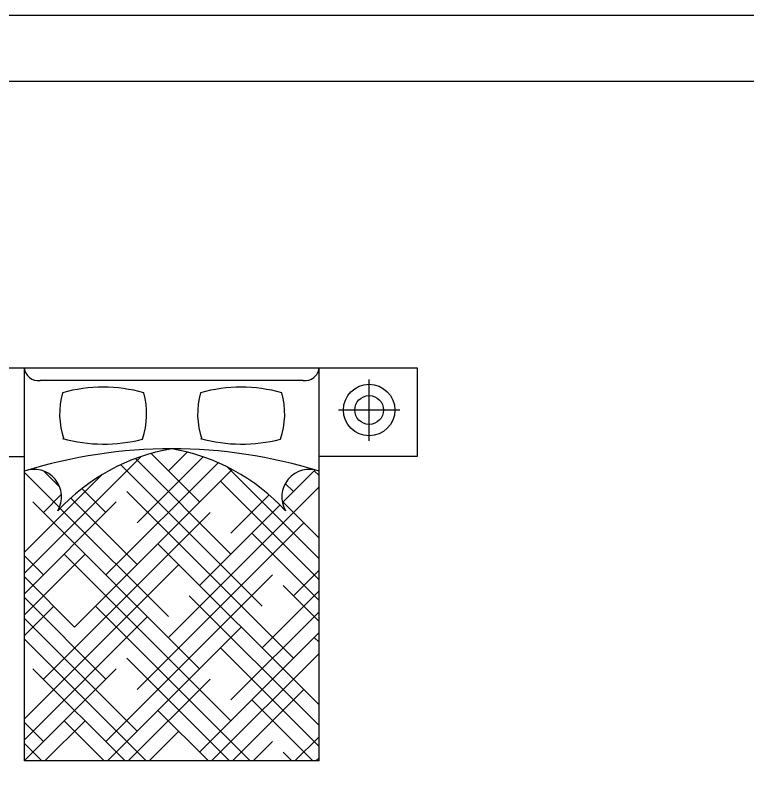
# Model space of a CAD drawing. Header units: inches. Extents: x 11.4 to 53.9, y 13.7 to 38.5.
# Drawn here: x 46.454 to 50.182, y 34.635 to 38.501 of the extents above; entities that cross this region are included whole.
import ezdxf

# ---------------------------------------------------------------- set-up
doc = ezdxf.new("R2010")
doc.units = ezdxf.units.IN
doc.header["$MEASUREMENT"] = 0
for name, color, linetype in [('02', 2, 'Continuous'), ('4', 4, 'Continuous'), ('kadrbm', 4, 'Continuous')]:
    doc.layers.add(name, color=color, linetype=linetype)

# ---------------------------------------------------------------- blocks, each defined once
blk = doc.blocks.new('kadrbm')
at = {"layer": 'kadrbm', "color": 4}
blk.add_lwpolyline([(0, 0), (0, 24.7972), (21, 24.7972), (21, 0), (0, 0)], close=True, dxfattribs=at)
blk.add_lwpolyline([(20.6631, 0.3257), (20.6631, 24.4603), (0.3369, 24.4603), (0.3369, 0.3257), (20.6631, 0.3257)], dxfattribs=at)

msp = doc.modelspace()

# ---------------------------------------------------------------- hatches: boundary and pattern name
at = {"layer": '4'}
h = msp.add_hatch(dxfattribs=at)
h.set_pattern_fill('HOUND', color=256, scale=1.2, angle=45, style=0)
h.set_pattern_definition([(45, (44.210365, 37.08391), (0.159099, 0.265165), [1.2, -0.6]), (135, (44.210365, 37.08391), (0.159099, -0.265165), [1.2, -0.6])])
h.paths.add_polyline_path([(48.0003, 36.1806, 0.001747), (47.9834, 36.1858, 0.662583), (47.8303, 35.978, 0.165361), (47.2503, 36.2944, 0.165361), (46.6702, 35.978, 0.662583), (46.5172, 36.1858, 0.001747), (46.5003, 36.1806), (46.5003, 34.7055), (48.0003, 34.7055)])

# ---------------------------------------------------------------- linework, layer by layer
at = {"layer": '02'}
for p, q in [((46.0003, 36.7055), (48.5003, 36.7055)), ((48.5003, 36.7055), (48.5003, 36.2555)), ((47.9199, 36.6415), (46.5806, 36.6415)), ((46.0003, 36.2555), (46.5003, 36.2555)), ((48.5003, 36.2555), (48.0003, 36.2555))]:
    msp.add_line(p, q, dxfattribs=at)
for points in [[(46.5003, 34.7055), (46.5003, 36.7055)], [(48.0003, 34.7055), (48.0003, 36.7055)], [(48.0003, 34.7055), (46.5003, 34.7055)]]:
    msp.add_lwpolyline(points, dxfattribs=at)
for centre, radius, start, end in [((46.5718, 36.7129), 0.0719, 185.8682, 277.0515), ((47.9288, 36.7129), 0.0719, 262.9485, 354.1318), ((47.0726, 36.4715), 0.3929, 164.0023, 199.094), ((46.9013, 35.8339), 0.7739, 74.5323, 105.4677), ((46.73, 36.4715), 0.3929, 340.906, 15.9977), ((47.775, 36.4715), 0.3929, 164.0023, 199.094), ((47.6038, 35.8339), 0.7739, 74.5323, 105.4677), ((47.4325, 36.4715), 0.3929, 340.906, 15.9977), ((46.9042, 37.1134), 0.7952, 254.7436, 284.3542), ((47.6066, 37.1134), 0.7952, 254.7436, 284.3542), ((47.2503, 33.7644), 2.5299, 72.7554, 107.2446), ((47.4254, 35.2832), 1.0262, 99.8268, 137.385), ((47.0751, 35.2832), 1.0262, 42.615, 80.1732), ((46.5497, 36.0495), 0.1401, 329.3169, 110.6608), ((47.9508, 36.0495), 0.1401, 69.3392, 210.6831)]:
    msp.add_arc(centre, radius, start, end, dxfattribs=at)
at = {"layer": '4'}
for p, q in [((48.2552, 36.3355), (48.2552, 36.6476)), ((48.4112, 36.4916), (48.0991, 36.4916))]:
    msp.add_line(p, q, dxfattribs=at)
for radius in [0.1309, 0.0731]:
    msp.add_circle((48.2552, 36.4916), radius, dxfattribs=at)

# ---------------------------------------------------------------- block references
at = {"layer": 'kadrbm'}
msp.add_blockref('kadrbm', (32.9111, 13.7039), dxfattribs=at)

doc.saveas('drawing.dxf')
